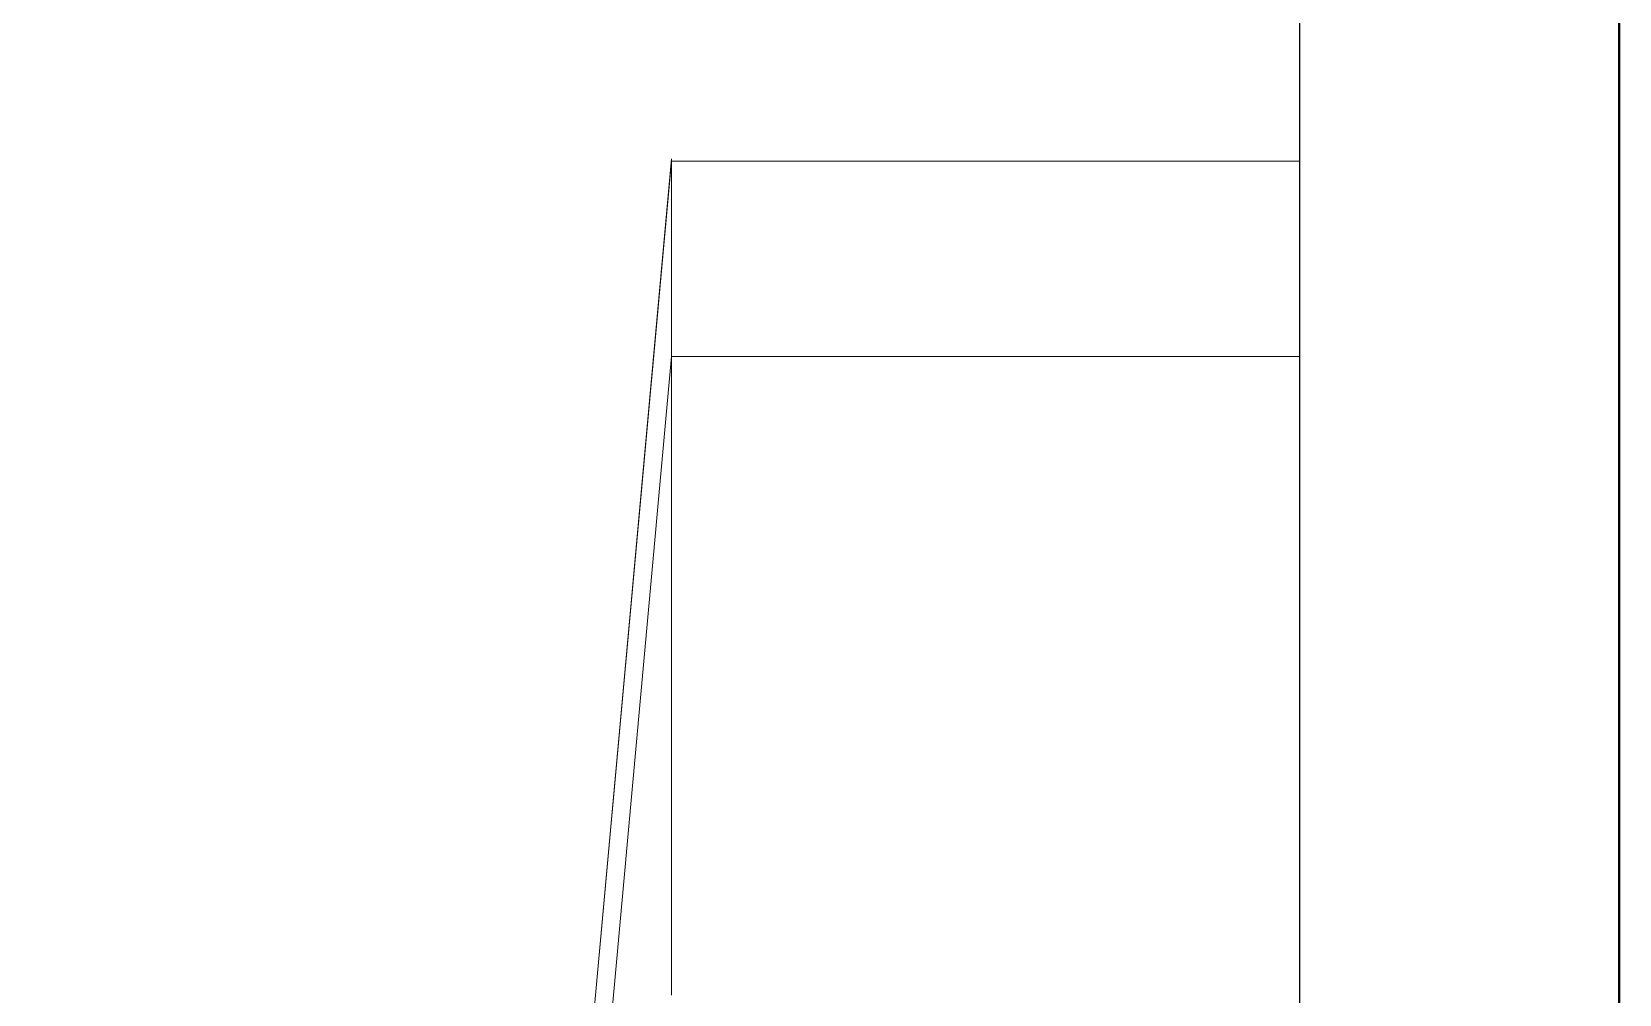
# Model space of a CAD drawing. Extents: x 65572 to 72871, y 30718 to 33858.
# Drawn here: x 65708.02 to 65710.501, y 31712.094 to 31713.598 of the extents above; entities that cross this region are included whole.
import ezdxf

# ---------------------------------------------------------------- set-up
doc = ezdxf.new("R2010")
doc.units = 0
doc.header["$LTSCALE"] = 0.5
doc.header["$MEASUREMENT"] = 0
doc.layers.get('0').update_dxf_attribs({"color": 20, "linetype": 'CONTINUOUS'})
for name, color, linetype, lineweight in [('Framing', 142, 'CONTINUOUS', 13), ('Layout', 154, 'CONTINUOUS', 5), ('Structure', 7, 'CONTINUOUS', 40)]:
    doc.layers.add(name, color=color, linetype=linetype, lineweight=lineweight)

# ---------------------------------------------------------------- blocks, each defined once
blk = doc.blocks.new('12fstg01')
at = {"color": 0, "linetype": 'ByBlock'}
blk.add_line((-0.206477, 0), (-0.25256, 0), dxfattribs=at)

msp = doc.modelspace()

# ---------------------------------------------------------------- linework, layer by layer
at = {"layer": 'Framing'}
msp.add_line((65710.001499, 31646.573358), (65710.001499, 31987.019194), dxfattribs=at)
at = {"layer": 'Layout', "linetype": 'ByBlock'}
for p, q in [((65708.020398, 31702.39902), (65709.020403, 31713.399074)), ((65708.020398, 31702.39902), (65709.020081, 31713.395532)), ((65710.001499, 31713.395532), (65709.020081, 31713.395532)), ((65709.020403, 31713.090537), (65708.020398, 31702.090483)), ((65710.002137, 31713.090537), (65709.020403, 31713.090537))]:
    msp.add_line(p, q, dxfattribs=at)
msp.add_lwpolyline([(65709.020081, 31712.092674), (65709.020081, 31712.095956), (65709.020081, 31712.099238), (65709.020081, 31712.102519), (65709.020081, 31712.105801), (65709.020081, 31712.109083), (65709.020081, 31712.112365), (65709.020081, 31712.115646), (65709.020081, 31712.118928), (65709.020081, 31712.12221), (65709.020081, 31712.125491), (65709.020081, 31712.128773), (65709.020081, 31712.132055), (65709.020081, 31712.135337), (65709.020081, 31712.138618), (65709.020081, 31712.1419), (65709.020081, 31712.145182), (65709.020081, 31712.148464), (65709.020081, 31712.151745), (65709.020081, 31712.155027), (65709.020081, 31712.158309), (65709.020081, 31712.161591), (65709.020081, 31712.164872), (65709.020081, 31712.168154), (65709.020081, 31712.171436), (65709.020081, 31712.174718), (65709.020081, 31712.177999), (65709.020081, 31712.181281), (65709.020081, 31712.184563), (65709.020081, 31712.187844), (65709.020081, 31712.191126), (65709.020081, 31712.194408), (65709.020081, 31712.19769), (65709.020081, 31712.200971), (65709.020081, 31712.204253), (65709.020081, 31712.207535), (65709.020081, 31712.209572), (65709.020081, 31712.211609), (65709.020081, 31712.213647), (65709.020081, 31712.215684), (65709.020081, 31712.217721), (65709.020081, 31712.219758), (65709.020081, 31712.221796), (65709.020081, 31712.223833), (65709.020081, 31712.22587), (65709.020081, 31712.227907), (65709.020081, 31712.229945), (65709.020081, 31712.231982), (65709.020081, 31712.234019), (65709.020081, 31712.236056), (65709.020081, 31712.238094), (65709.020081, 31712.240131), (65709.020081, 31712.242168), (65709.020081, 31712.244206), (65709.020081, 31712.246243), (65709.020081, 31712.24828), (65709.020081, 31712.250317), (65709.020081, 31712.252355), (65709.020081, 31712.254392), (65709.020081, 31712.256429), (65709.020081, 31712.258466), (65709.020081, 31712.260504), (65709.020081, 31712.262541), (65709.020081, 31712.264578), (65709.020081, 31712.266615), (65709.020081, 31712.268653), (65709.020081, 31712.27069), (65709.020081, 31712.272727), (65709.020081, 31712.274764), (65709.020081, 31712.276802), (65709.020081, 31712.278839), (65709.020081, 31712.280876), (65709.020081, 31712.282913), (65709.020081, 31712.284951), (65709.020081, 31712.286988), (65709.020081, 31712.289025), (65709.020081, 31712.291063), (65709.020081, 31712.2931), (65709.020081, 31712.295137), (65709.020081, 31712.297174), (65709.020081, 31712.299212), (65709.020081, 31712.301249), (65709.020081, 31712.303286), (65709.020081, 31712.305323), (65709.020081, 31712.307361), (65709.020081, 31712.309398), (65709.020081, 31712.311435), (65709.020081, 31712.313472), (65709.020081, 31712.31551), (65709.020081, 31712.317547), (65709.020081, 31712.319584), (65709.020081, 31712.321621), (65709.020081, 31712.323659), (65709.020081, 31712.325696), (65709.020081, 31712.327733), (65709.020081, 31712.32977), (65709.020081, 31712.331808), (65709.020081, 31712.333845), (65709.020081, 31712.335882), (65709.020081, 31712.33792), (65709.020081, 31712.339957), (65709.020081, 31712.341994), (65709.020081, 31712.344031), (65709.020081, 31712.346069), (65709.020081, 31712.348106), (65709.020081, 31712.350143), (65709.020081, 31712.35218), (65709.020081, 31712.354218), (65709.020081, 31712.356255), (65709.020081, 31712.358292), (65709.020081, 31712.360329), (65709.020081, 31712.362367), (65709.020081, 31712.364404), (65709.020081, 31712.366441), (65709.020081, 31712.368478), (65709.020081, 31712.370516), (65709.020081, 31712.372553), (65709.020081, 31712.37459), (65709.020081, 31712.376627), (65709.020081, 31712.378665), (65709.020081, 31712.380702), (65709.020081, 31712.382739), (65709.020081, 31712.384777), (65709.020081, 31712.386814), (65709.020081, 31712.388851), (65709.020081, 31712.390888), (65709.020081, 31712.392926), (65709.020081, 31712.394963), (65709.020081, 31712.397), (65709.020081, 31712.399037), (65709.020081, 31712.401075), (65709.020081, 31712.403112), (65709.020081, 31712.405149), (65709.020081, 31712.407186), (65709.020081, 31712.409224), (65709.020081, 31712.411261), (65709.020081, 31712.413298), (65709.020081, 31712.415335), (65709.020081, 31712.417373), (65709.020081, 31712.41941), (65709.020081, 31712.421447), (65709.020081, 31712.423484), (65709.020081, 31712.425522), (65709.020081, 31712.427559), (65709.020081, 31712.429596), (65709.020081, 31712.431634), (65709.020081, 31712.433671), (65709.020081, 31712.435708), (65709.020081, 31712.437745), (65709.020081, 31712.439783), (65709.020081, 31712.44182), (65709.020081, 31712.443857), (65709.020081, 31712.445894), (65709.020081, 31712.447932), (65709.020081, 31712.449969), (65709.020081, 31712.452006), (65709.020081, 31712.454043), (65709.020081, 31712.456081), (65709.020081, 31712.458118), (65709.020081, 31712.460155), (65709.020081, 31712.462192), (65709.020081, 31712.46423), (65709.020081, 31712.466267), (65709.020081, 31712.468304), (65709.020081, 31712.470341), (65709.020081, 31712.472379), (65709.020081, 31712.474416), (65709.020081, 31712.476453), (65709.020081, 31712.478491), (65709.020081, 31712.480528), (65709.020081, 31712.482565), (65709.020081, 31712.484602), (65709.020081, 31712.48664), (65709.020081, 31712.488677), (65709.020081, 31712.490714), (65709.020081, 31712.492751), (65709.020081, 31712.494789), (65709.020081, 31712.496826), (65709.020081, 31712.498863), (65709.020081, 31712.5009), (65709.020081, 31712.502938), (65709.020081, 31712.504975), (65709.020081, 31712.507012), (65709.020081, 31712.509049), (65709.020081, 31712.511087), (65709.020081, 31712.513124), (65709.020081, 31712.515161), (65709.020081, 31712.517198), (65709.020081, 31712.519236), (65709.020081, 31712.521273), (65709.020081, 31712.52331), (65709.020081, 31712.525348), (65709.020081, 31712.527385), (65709.020081, 31712.529422), (65709.020081, 31712.531459), (65709.020081, 31712.533497), (65709.020081, 31712.535534), (65709.020081, 31712.537571), (65709.020081, 31712.539608), (65709.020081, 31712.541646), (65709.020081, 31712.543683), (65709.020081, 31712.54572), (65709.020081, 31712.547757), (65709.020081, 31712.549795), (65709.020081, 31712.551832), (65709.020081, 31712.553869), (65709.020081, 31712.555906), (65709.020081, 31712.557944), (65709.020081, 31712.559981), (65709.020081, 31712.562018), (65709.020081, 31712.564055), (65709.020081, 31712.566093), (65709.020081, 31712.56813), (65709.020081, 31712.570167), (65709.020081, 31712.572205), (65709.020081, 31712.574242), (65709.020081, 31712.576279), (65709.020081, 31712.578316), (65709.020081, 31712.580354), (65709.020081, 31712.582391), (65709.020081, 31712.584428), (65709.020081, 31712.586465), (65709.020081, 31712.588503), (65709.020081, 31712.59054), (65709.020081, 31712.592577), (65709.020081, 31712.594614), (65709.020081, 31712.596652), (65709.020081, 31712.598689), (65709.020081, 31712.600726), (65709.020081, 31712.602763), (65709.020081, 31712.604801), (65709.020081, 31712.606838), (65709.020081, 31712.608875), (65709.020081, 31712.610912), (65709.020081, 31712.61295), (65709.020081, 31712.614987), (65709.020081, 31712.617024), (65709.020081, 31712.619062), (65709.020081, 31712.621099), (65709.020081, 31712.623136), (65709.020081, 31712.625173), (65709.020081, 31712.627211), (65709.020081, 31712.629248), (65709.020081, 31712.631285), (65709.020081, 31712.633322), (65709.020081, 31712.63536), (65709.020081, 31712.637397), (65709.020081, 31712.639434), (65709.020081, 31712.641471), (65709.020081, 31712.643509), (65709.020081, 31712.645546), (65709.020081, 31712.647583), (65709.020081, 31712.64962), (65709.020081, 31712.651658), (65709.020081, 31712.653695), (65709.020081, 31712.655732), (65709.020081, 31712.657769), (65709.020081, 31712.659807), (65709.020081, 31712.661844), (65709.020081, 31712.663881), (65709.020081, 31712.665919), (65709.020081, 31712.667956), (65709.020081, 31712.669993), (65709.020081, 31712.67203), (65709.020081, 31712.674068), (65709.020081, 31712.676105), (65709.020081, 31712.678142), (65709.020081, 31712.680179), (65709.020081, 31712.682217), (65709.020081, 31712.684254), (65709.020081, 31712.686291), (65709.020081, 31712.688328), (65709.020081, 31712.690366), (65709.020081, 31712.692403), (65709.020081, 31712.69444), (65709.020081, 31712.696477), (65709.020081, 31712.698515), (65709.020081, 31712.700552), (65709.020081, 31712.702589), (65709.020081, 31712.704626), (65709.020081, 31712.706664), (65709.020081, 31712.708701), (65709.020081, 31712.710738), (65709.020081, 31712.712776), (65709.020081, 31712.714813), (65709.020081, 31712.71685), (65709.020081, 31712.718887), (65709.020081, 31712.720925), (65709.020081, 31712.722962), (65709.020081, 31712.724999), (65709.020081, 31712.727036), (65709.020081, 31712.729074), (65709.020081, 31712.731111), (65709.020081, 31712.733148), (65709.020081, 31712.735185), (65709.020081, 31712.737223), (65709.020081, 31712.73926), (65709.020081, 31712.741297), (65709.020081, 31712.743334), (65709.020081, 31712.745372), (65709.020081, 31712.747409), (65709.020081, 31712.749446), (65709.020081, 31712.751483), (65709.020081, 31712.753521), (65709.020081, 31712.755558), (65709.020081, 31712.757595), (65709.020081, 31712.759633), (65709.020081, 31712.76167), (65709.020081, 31712.763707), (65709.020081, 31712.765744), (65709.020081, 31712.767782), (65709.020081, 31712.769819), (65709.020081, 31712.771856), (65709.020081, 31712.773893), (65709.020081, 31712.775931), (65709.020081, 31712.777968), (65709.020081, 31712.780005), (65709.020081, 31712.782042), (65709.020081, 31712.78408), (65709.020081, 31712.786117), (65709.020081, 31712.788154), (65709.020081, 31712.790191), (65709.020081, 31712.792229), (65709.020081, 31712.794266), (65709.020081, 31712.796303), (65709.020081, 31712.79834), (65709.020081, 31712.800378), (65709.020081, 31712.802415), (65709.020081, 31712.804452), (65709.020081, 31712.80649), (65709.020081, 31712.808527), (65709.020081, 31712.810564), (65709.020081, 31712.812601), (65709.020081, 31712.814639), (65709.020081, 31712.816676), (65709.020081, 31712.818713), (65709.020081, 31712.82075), (65709.020081, 31712.822788), (65709.020081, 31712.824825), (65709.020081, 31712.826862), (65709.020081, 31712.828899), (65709.020081, 31712.830937), (65709.020081, 31712.832974), (65709.020081, 31712.835011), (65709.020081, 31712.837048), (65709.020081, 31712.839086), (65709.020081, 31712.841123), (65709.020081, 31712.84316), (65709.020081, 31712.845197), (65709.020081, 31712.847235), (65709.020081, 31712.849272), (65709.020081, 31712.851309), (65709.020081, 31712.853347), (65709.020081, 31712.855384), (65709.020081, 31712.857421), (65709.020081, 31712.859458), (65709.020081, 31712.861496), (65709.020081, 31712.863533), (65709.020081, 31712.86557), (65709.020081, 31712.867607), (65709.020081, 31712.869645), (65709.020081, 31712.871682), (65709.020081, 31712.873719), (65709.020081, 31712.875756), (65709.020081, 31712.877794), (65709.020081, 31712.879831), (65709.020081, 31712.881868), (65709.020081, 31712.883905), (65709.020081, 31712.885943), (65709.020081, 31712.88798), (65709.020081, 31712.890017), (65709.020081, 31712.892054), (65709.020081, 31712.894092), (65709.020081, 31712.896129), (65709.020081, 31712.898166), (65709.020081, 31712.900204), (65709.020081, 31712.902241), (65709.020081, 31712.904278), (65709.020081, 31712.906315), (65709.020081, 31712.908353), (65709.020081, 31712.91039), (65709.020081, 31712.912427), (65709.020081, 31712.914464), (65709.020081, 31712.916502), (65709.020081, 31712.918539), (65709.020081, 31712.920576), (65709.020081, 31712.922613), (65709.020081, 31712.924651), (65709.020081, 31712.926688), (65709.020081, 31712.928725), (65709.020081, 31712.930762), (65709.020081, 31712.9328), (65709.020081, 31712.934837), (65709.020081, 31712.936874), (65709.020081, 31712.938911), (65709.020081, 31712.940949), (65709.020081, 31712.942986), (65709.020081, 31712.945023), (65709.020081, 31712.947061), (65709.020081, 31712.949098), (65709.020081, 31712.951135), (65709.020081, 31712.953172), (65709.020081, 31712.95521), (65709.020081, 31712.957247), (65709.020081, 31712.959284), (65709.020081, 31712.961321), (65709.020081, 31712.963359), (65709.020081, 31712.965396), (65709.020081, 31712.967433), (65709.020081, 31712.96947), (65709.020081, 31712.971508), (65709.020081, 31712.973545), (65709.020081, 31712.975582), (65709.020081, 31712.977619), (65709.020081, 31712.979657), (65709.020081, 31712.981694), (65709.020081, 31712.983731), (65709.020081, 31712.985768), (65709.020081, 31712.987806), (65709.020081, 31712.989843), (65709.020081, 31712.99188), (65709.020081, 31712.993918), (65709.020081, 31712.995955), (65709.020081, 31712.997992), (65709.020081, 31713.000029), (65709.020081, 31713.002067), (65709.020081, 31713.004104), (65709.020081, 31713.006141), (65709.020081, 31713.008178), (65709.020081, 31713.010216), (65709.020081, 31713.012253), (65709.020081, 31713.01429), (65709.020081, 31713.016327), (65709.020081, 31713.018365), (65709.020081, 31713.020402), (65709.020081, 31713.022439), (65709.020081, 31713.024476), (65709.020081, 31713.026514), (65709.020081, 31713.028551), (65709.020081, 31713.030588), (65709.020081, 31713.032625), (65709.020081, 31713.034663), (65709.020081, 31713.0367), (65709.020081, 31713.038737), (65709.020081, 31713.040775), (65709.020081, 31713.042812), (65709.020081, 31713.044849), (65709.020081, 31713.046886), (65709.020081, 31713.048924), (65709.020081, 31713.050961), (65709.020081, 31713.052998), (65709.020081, 31713.055035), (65709.020081, 31713.057073), (65709.020081, 31713.05911), (65709.020081, 31713.061147), (65709.020081, 31713.063184), (65709.020081, 31713.065222), (65709.020081, 31713.067259), (65709.020081, 31713.069296), (65709.020081, 31713.071333), (65709.020081, 31713.073371), (65709.020081, 31713.075408), (65709.020081, 31713.077445), (65709.020081, 31713.079482), (65709.020081, 31713.08152), (65709.020081, 31713.083557), (65709.020081, 31713.085594), (65709.020081, 31713.087632), (65709.020081, 31713.089669), (65709.020081, 31713.091706), (65709.020081, 31713.093743), (65709.020081, 31713.095107), (65709.020081, 31713.095798), (65709.020081, 31713.096489), (65709.020081, 31713.097179), (65709.020081, 31713.09787), (65709.020081, 31713.09856), (65709.020081, 31713.099251), (65709.020081, 31713.099942), (65709.020081, 31713.100632), (65709.020081, 31713.101323), (65709.020081, 31713.102014), (65709.020081, 31713.102704), (65709.020081, 31713.103395), (65709.020081, 31713.104085), (65709.020081, 31713.104776), (65709.020081, 31713.105467), (65709.020081, 31713.106157), (65709.020081, 31713.106848), (65709.020081, 31713.107539), (65709.020081, 31713.108229), (65709.020081, 31713.10892), (65709.020081, 31713.109611), (65709.020081, 31713.110301), (65709.020081, 31713.110992), (65709.020081, 31713.111682), (65709.020081, 31713.112373), (65709.020081, 31713.113064), (65709.020081, 31713.113754), (65709.020081, 31713.114445), (65709.020081, 31713.115136), (65709.020081, 31713.115826), (65709.020081, 31713.116517), (65709.020081, 31713.117207), (65709.020081, 31713.117898), (65709.020081, 31713.118589), (65709.020081, 31713.119279), (65709.020081, 31713.11997), (65709.020081, 31713.120661), (65709.020081, 31713.121351), (65709.020081, 31713.122042), (65709.020081, 31713.122732), (65709.020081, 31713.123423), (65709.020081, 31713.124114), (65709.020081, 31713.124804), (65709.020081, 31713.125495), (65709.020081, 31713.126186), (65709.020081, 31713.126876), (65709.020081, 31713.127567), (65709.020081, 31713.128258), (65709.020081, 31713.128948), (65709.020081, 31713.129639), (65709.020081, 31713.130329), (65709.020081, 31713.13102), (65709.020081, 31713.131711), (65709.020081, 31713.132401), (65709.020081, 31713.133092), (65709.020081, 31713.133783), (65709.020081, 31713.134473), (65709.020081, 31713.135164), (65709.020081, 31713.135854), (65709.020081, 31713.136545), (65709.020081, 31713.137236), (65709.020081, 31713.137926), (65709.020081, 31713.138617), (65709.020081, 31713.139308), (65709.020081, 31713.139998), (65709.020081, 31713.140689), (65709.020081, 31713.14138), (65709.020081, 31713.14207), (65709.020081, 31713.142761), (65709.020081, 31713.143451), (65709.020081, 31713.144142), (65709.020081, 31713.144833), (65709.020081, 31713.145523), (65709.020081, 31713.146214), (65709.020081, 31713.146905), (65709.020081, 31713.147595), (65709.020081, 31713.148286), (65709.020081, 31713.148976), (65709.020081, 31713.149667), (65709.020081, 31713.150358), (65709.020081, 31713.151048), (65709.020081, 31713.151739), (65709.020081, 31713.15243), (65709.020081, 31713.15312), (65709.020081, 31713.153811), (65709.020081, 31713.154502), (65709.020081, 31713.155192), (65709.020081, 31713.155883), (65709.020081, 31713.156573), (65709.020081, 31713.157264), (65709.020081, 31713.157955), (65709.020081, 31713.158645), (65709.020081, 31713.159336), (65709.020081, 31713.160027), (65709.020081, 31713.160717), (65709.020081, 31713.161408), (65709.020081, 31713.162098), (65709.020081, 31713.162789), (65709.020081, 31713.16348), (65709.020081, 31713.16417), (65709.020081, 31713.164861), (65709.020081, 31713.165552), (65709.020081, 31713.166242), (65709.020081, 31713.166933), (65709.020081, 31713.167623), (65709.020081, 31713.168314), (65709.020081, 31713.169005), (65709.020081, 31713.169695), (65709.020081, 31713.170386), (65709.020081, 31713.171077), (65709.020081, 31713.171767), (65709.020081, 31713.172458), (65709.020081, 31713.173149), (65709.020081, 31713.173839), (65709.020081, 31713.17453), (65709.020081, 31713.17522), (65709.020081, 31713.175911), (65709.020081, 31713.176602), (65709.020081, 31713.177292), (65709.020081, 31713.177983), (65709.020081, 31713.178674), (65709.020081, 31713.179364), (65709.020081, 31713.180055), (65709.020081, 31713.180745), (65709.020081, 31713.181436), (65709.020081, 31713.182127), (65709.020081, 31713.182817), (65709.020081, 31713.183508), (65709.020081, 31713.184199), (65709.020081, 31713.184889), (65709.020081, 31713.18558), (65709.020081, 31713.186271), (65709.020081, 31713.186961), (65709.020081, 31713.187652), (65709.020081, 31713.188342), (65709.020081, 31713.189033), (65709.020081, 31713.189724), (65709.020081, 31713.190414), (65709.020081, 31713.191105), (65709.020081, 31713.191796), (65709.020081, 31713.192486), (65709.020081, 31713.193177), (65709.020081, 31713.193867), (65709.020081, 31713.194558), (65709.020081, 31713.195249), (65709.020081, 31713.195939), (65709.020081, 31713.19663), (65709.020081, 31713.197321), (65709.020081, 31713.198011), (65709.020081, 31713.198702), (65709.020081, 31713.199392), (65709.020081, 31713.200083), (65709.020081, 31713.200774), (65709.020081, 31713.201464), (65709.020081, 31713.202155), (65709.020081, 31713.202846), (65709.020081, 31713.203536), (65709.020081, 31713.204227), (65709.020081, 31713.204918), (65709.020081, 31713.205608), (65709.020081, 31713.206299), (65709.020081, 31713.206989), (65709.020081, 31713.20768), (65709.020081, 31713.208371), (65709.020081, 31713.209061), (65709.020081, 31713.209752), (65709.020081, 31713.210443), (65709.020081, 31713.211133), (65709.020081, 31713.211824), (65709.020081, 31713.212514), (65709.020081, 31713.213205), (65709.020081, 31713.213896), (65709.020081, 31713.214586), (65709.020081, 31713.215277), (65709.020081, 31713.215968), (65709.020081, 31713.216658), (65709.020081, 31713.217349), (65709.020081, 31713.21804), (65709.020081, 31713.21873), (65709.020081, 31713.219421), (65709.020081, 31713.220111), (65709.020081, 31713.220802), (65709.020081, 31713.221493), (65709.020081, 31713.222183), (65709.020081, 31713.222874), (65709.020081, 31713.223565), (65709.020081, 31713.224255), (65709.020081, 31713.224946), (65709.020081, 31713.225636), (65709.020081, 31713.226327), (65709.020081, 31713.227018), (65709.020081, 31713.227708), (65709.020081, 31713.228399), (65709.020081, 31713.22909), (65709.020081, 31713.22978), (65709.020081, 31713.230471), (65709.020081, 31713.231162), (65709.020081, 31713.231852), (65709.020081, 31713.232543), (65709.020081, 31713.233233), (65709.020081, 31713.233924), (65709.020081, 31713.234615), (65709.020081, 31713.235305), (65709.020081, 31713.235996), (65709.020081, 31713.236687), (65709.020081, 31713.237377), (65709.020081, 31713.238068), (65709.020081, 31713.238758), (65709.020081, 31713.239449), (65709.020081, 31713.24014), (65709.020081, 31713.24083), (65709.020081, 31713.241521), (65709.020081, 31713.242212), (65709.020081, 31713.242902), (65709.020081, 31713.243593), (65709.020081, 31713.244283), (65709.020081, 31713.244974), (65709.020081, 31713.245665), (65709.020081, 31713.246355), (65709.020081, 31713.247046), (65709.020081, 31713.247737), (65709.020081, 31713.248427), (65709.020081, 31713.249118), (65709.020081, 31713.249809), (65709.020081, 31713.250499), (65709.020081, 31713.25119), (65709.020081, 31713.25188), (65709.020081, 31713.252571), (65709.020081, 31713.253262), (65709.020081, 31713.253952), (65709.020081, 31713.254643), (65709.020081, 31713.255334), (65709.020081, 31713.256024), (65709.020081, 31713.256715), (65709.020081, 31713.257405), (65709.020081, 31713.258096), (65709.020081, 31713.258787), (65709.020081, 31713.259477), (65709.020081, 31713.260168), (65709.020081, 31713.260859), (65709.020081, 31713.261549), (65709.020081, 31713.26224), (65709.020081, 31713.262931), (65709.020081, 31713.263621), (65709.020081, 31713.264312), (65709.020081, 31713.265002), (65709.020081, 31713.265693), (65709.020081, 31713.266384), (65709.020081, 31713.267074), (65709.020081, 31713.267765), (65709.020081, 31713.268456), (65709.020081, 31713.269146), (65709.020081, 31713.269837), (65709.020081, 31713.270527), (65709.020081, 31713.271218), (65709.020081, 31713.271909), (65709.020081, 31713.272599), (65709.020081, 31713.27329), (65709.020081, 31713.273981), (65709.020081, 31713.274671), (65709.020081, 31713.275362), (65709.020081, 31713.276052), (65709.020081, 31713.276743), (65709.020081, 31713.277434), (65709.020081, 31713.278124), (65709.020081, 31713.278815), (65709.020081, 31713.279506), (65709.020081, 31713.280196), (65709.020081, 31713.280887), (65709.020081, 31713.281578), (65709.020081, 31713.282268), (65709.020081, 31713.282959), (65709.020081, 31713.283649), (65709.020081, 31713.28434), (65709.020081, 31713.285031), (65709.020081, 31713.285721), (65709.020081, 31713.286412), (65709.020081, 31713.287103), (65709.020081, 31713.287793), (65709.020081, 31713.288484), (65709.020081, 31713.289174), (65709.020081, 31713.289865), (65709.020081, 31713.290556), (65709.020081, 31713.291246), (65709.020081, 31713.291937), (65709.020081, 31713.292628), (65709.020081, 31713.293318), (65709.020081, 31713.294009), (65709.020081, 31713.2947), (65709.020081, 31713.29539), (65709.020081, 31713.296081), (65709.020081, 31713.296771), (65709.020081, 31713.297462), (65709.020081, 31713.298153), (65709.020081, 31713.298843), (65709.020081, 31713.299534), (65709.020081, 31713.300225), (65709.020081, 31713.300915), (65709.020081, 31713.301606), (65709.020081, 31713.302296), (65709.020081, 31713.302987), (65709.020081, 31713.303678), (65709.020081, 31713.304368), (65709.020081, 31713.305059), (65709.020081, 31713.30575), (65709.020081, 31713.30644), (65709.020081, 31713.307131), (65709.020081, 31713.307822), (65709.020081, 31713.308512), (65709.020081, 31713.309203), (65709.020081, 31713.309893), (65709.020081, 31713.310584), (65709.020081, 31713.311275), (65709.020081, 31713.311965), (65709.020081, 31713.312656), (65709.020081, 31713.313347), (65709.020081, 31713.314037), (65709.020081, 31713.314728), (65709.020081, 31713.315418), (65709.020081, 31713.316109), (65709.020081, 31713.3168), (65709.020081, 31713.31749), (65709.020081, 31713.318181), (65709.020081, 31713.318872), (65709.020081, 31713.319562), (65709.020081, 31713.320253), (65709.020081, 31713.320943), (65709.020081, 31713.321634), (65709.020081, 31713.322325), (65709.020081, 31713.323015), (65709.020081, 31713.323706), (65709.020081, 31713.324397), (65709.020081, 31713.325087), (65709.020081, 31713.325778), (65709.020081, 31713.326469), (65709.020081, 31713.327159), (65709.020081, 31713.32785), (65709.020081, 31713.32854), (65709.020081, 31713.329231), (65709.020081, 31713.329922), (65709.020081, 31713.330612), (65709.020081, 31713.331303), (65709.020081, 31713.331994), (65709.020081, 31713.332684), (65709.020081, 31713.333375), (65709.020081, 31713.334065), (65709.020081, 31713.334756), (65709.020081, 31713.335447), (65709.020081, 31713.336137), (65709.020081, 31713.336828), (65709.020081, 31713.337519), (65709.020081, 31713.338209), (65709.020081, 31713.3389), (65709.020081, 31713.339591), (65709.020081, 31713.340281), (65709.020081, 31713.340972), (65709.020081, 31713.341662), (65709.020081, 31713.342353), (65709.020081, 31713.343044), (65709.020081, 31713.343734), (65709.020081, 31713.344425), (65709.020081, 31713.345116), (65709.020081, 31713.345806), (65709.020081, 31713.346497), (65709.020081, 31713.347187), (65709.020081, 31713.347878), (65709.020081, 31713.348569), (65709.020081, 31713.349259), (65709.020081, 31713.34995), (65709.020081, 31713.350641), (65709.020081, 31713.351331), (65709.020081, 31713.352022), (65709.020081, 31713.352713), (65709.020081, 31713.353403), (65709.020081, 31713.354094), (65709.020081, 31713.354784), (65709.020081, 31713.355475), (65709.020081, 31713.356166), (65709.020081, 31713.356856), (65709.020081, 31713.357547), (65709.020081, 31713.358238), (65709.020081, 31713.358928), (65709.020081, 31713.359619), (65709.020081, 31713.360309), (65709.020081, 31713.361), (65709.020081, 31713.361691), (65709.020081, 31713.362381), (65709.020081, 31713.363072), (65709.020081, 31713.363763), (65709.020081, 31713.364453), (65709.020081, 31713.365144), (65709.020081, 31713.365834), (65709.020081, 31713.366525), (65709.020081, 31713.367216), (65709.020081, 31713.367906), (65709.020081, 31713.368597), (65709.020081, 31713.369288), (65709.020081, 31713.369978), (65709.020081, 31713.370669), (65709.020081, 31713.37136), (65709.020081, 31713.37205), (65709.020081, 31713.372741), (65709.020081, 31713.373431), (65709.020081, 31713.374122), (65709.020081, 31713.374813), (65709.020081, 31713.375503), (65709.020081, 31713.376194), (65709.020081, 31713.376885), (65709.020081, 31713.377575), (65709.020081, 31713.378266), (65709.020081, 31713.378956), (65709.020081, 31713.379647), (65709.020081, 31713.380338), (65709.020081, 31713.381028), (65709.020081, 31713.381719), (65709.020081, 31713.38241), (65709.020081, 31713.3831), (65709.020081, 31713.383791), (65709.020081, 31713.384482), (65709.020081, 31713.385172), (65709.020081, 31713.385863), (65709.020081, 31713.386553), (65709.020081, 31713.387244), (65709.020081, 31713.387935), (65709.020081, 31713.388625), (65709.020081, 31713.389316), (65709.020081, 31713.390007), (65709.020081, 31713.390697), (65709.020081, 31713.391388), (65709.020081, 31713.392078), (65709.020081, 31713.392769), (65709.020081, 31713.39346), (65709.020081, 31713.39415), (65709.020081, 31713.394841), (65709.020081, 31713.395532)], dxfattribs=at)
at = {"layer": 'Layout', "linetype": 'ByBlock', "flags": 128}
msp.add_lwpolyline([(65709.020403, 31712.092514), (65709.020403, 31712.095797), (65709.020403, 31712.099079), (65709.020403, 31712.102362), (65709.020403, 31712.105645), (65709.020403, 31712.108928), (65709.020403, 31712.11221), (65709.020403, 31712.115493), (65709.020403, 31712.118776), (65709.020403, 31712.122059), (65709.020403, 31712.125342), (65709.020403, 31712.128624), (65709.020403, 31712.131907), (65709.020403, 31712.13519), (65709.020403, 31712.138473), (65709.020403, 31712.141756), (65709.020403, 31712.145038), (65709.020403, 31712.148321), (65709.020403, 31712.151604), (65709.020403, 31712.154887), (65709.020403, 31712.15817), (65709.020403, 31712.161452), (65709.020403, 31712.164735), (65709.020403, 31712.168018), (65709.020403, 31712.171301), (65709.020403, 31712.174583), (65709.020403, 31712.177866), (65709.020403, 31712.181149), (65709.020403, 31712.184432), (65709.020403, 31712.187715), (65709.020403, 31712.190997), (65709.020403, 31712.19428), (65709.020403, 31712.197563), (65709.020403, 31712.200846), (65709.020403, 31712.204129), (65709.020403, 31712.207411), (65709.020403, 31712.210694), (65709.020403, 31712.212732), (65709.020403, 31712.21477), (65709.020403, 31712.216808), (65709.020403, 31712.218846), (65709.020403, 31712.220884), (65709.020403, 31712.222922), (65709.020403, 31712.22496), (65709.020403, 31712.226998), (65709.020403, 31712.229035), (65709.020403, 31712.231073), (65709.020403, 31712.233111), (65709.020403, 31712.235149), (65709.020403, 31712.237187), (65709.020403, 31712.239225), (65709.020403, 31712.241263), (65709.020403, 31712.243301), (65709.020403, 31712.245339), (65709.020403, 31712.247377), (65709.020403, 31712.249415), (65709.020403, 31712.251453), (65709.020403, 31712.25349), (65709.020403, 31712.255528), (65709.020403, 31712.257566), (65709.020403, 31712.259604), (65709.020403, 31712.261642), (65709.020403, 31712.26368), (65709.020403, 31712.265718), (65709.020403, 31712.267756), (65709.020403, 31712.269794), (65709.020403, 31712.271832), (65709.020403, 31712.27387), (65709.020403, 31712.275908), (65709.020403, 31712.277945), (65709.020403, 31712.279983), (65709.020403, 31712.282021), (65709.020403, 31712.284059), (65709.020403, 31712.286097), (65709.020403, 31712.288135), (65709.020403, 31712.290173), (65709.020403, 31712.292211), (65709.020403, 31712.294249), (65709.020403, 31712.296287), (65709.020403, 31712.298325), (65709.020403, 31712.300363), (65709.020403, 31712.3024), (65709.020403, 31712.304438), (65709.020403, 31712.306476), (65709.020403, 31712.308514), (65709.020403, 31712.310552), (65709.020403, 31712.31259), (65709.020403, 31712.314628), (65709.020403, 31712.316666), (65709.020403, 31712.318704), (65709.020403, 31712.320742), (65709.020403, 31712.32278), (65709.020403, 31712.324818), (65709.020403, 31712.326855), (65709.020403, 31712.328893), (65709.020403, 31712.330931), (65709.020403, 31712.332969), (65709.020403, 31712.335007), (65709.020403, 31712.337045), (65709.020403, 31712.339083), (65709.020403, 31712.341121), (65709.020403, 31712.343159), (65709.020403, 31712.345197), (65709.020403, 31712.347235), (65709.020403, 31712.349273), (65709.020403, 31712.35131), (65709.020403, 31712.353348), (65709.020403, 31712.355386), (65709.020403, 31712.357424), (65709.020403, 31712.359462), (65709.020403, 31712.3615), (65709.020403, 31712.363538), (65709.020403, 31712.365576), (65709.020403, 31712.367614), (65709.020403, 31712.369652), (65709.020403, 31712.37169), (65709.020403, 31712.373728), (65709.020403, 31712.375765), (65709.020403, 31712.377803), (65709.020403, 31712.379841), (65709.020403, 31712.381879), (65709.020403, 31712.383917), (65709.020403, 31712.385955), (65709.020403, 31712.387993), (65709.020403, 31712.390031), (65709.020403, 31712.392069), (65709.020403, 31712.394107), (65709.020403, 31712.396145), (65709.020403, 31712.398183), (65709.020403, 31712.40022), (65709.020403, 31712.402258), (65709.020403, 31712.404296), (65709.020403, 31712.406334), (65709.020403, 31712.408372), (65709.020403, 31712.41041), (65709.020403, 31712.412448), (65709.020403, 31712.414486), (65709.020403, 31712.416524), (65709.020403, 31712.418562), (65709.020403, 31712.4206), (65709.020403, 31712.422638), (65709.020403, 31712.424675), (65709.020403, 31712.426713), (65709.020403, 31712.428751), (65709.020403, 31712.430789), (65709.020403, 31712.432827), (65709.020403, 31712.434865), (65709.020403, 31712.436903), (65709.020403, 31712.438941), (65709.020403, 31712.440979), (65709.020403, 31712.443017), (65709.020403, 31712.445055), (65709.020403, 31712.447093), (65709.020403, 31712.44913), (65709.020403, 31712.451168), (65709.020403, 31712.453206), (65709.020403, 31712.455244), (65709.020403, 31712.457282), (65709.020403, 31712.45932), (65709.020403, 31712.461358), (65709.020403, 31712.463396), (65709.020403, 31712.465434), (65709.020403, 31712.467472), (65709.020403, 31712.46951), (65709.020403, 31712.471548), (65709.020403, 31712.473586), (65709.020403, 31712.475623), (65709.020403, 31712.477661), (65709.020403, 31712.479699), (65709.020403, 31712.481737), (65709.020403, 31712.483775), (65709.020403, 31712.485813), (65709.020403, 31712.487851), (65709.020403, 31712.489889), (65709.020403, 31712.491927), (65709.020403, 31712.493965), (65709.020403, 31712.496003), (65709.020403, 31712.498041), (65709.020403, 31712.500078), (65709.020403, 31712.502116), (65709.020403, 31712.504154), (65709.020403, 31712.506192), (65709.020403, 31712.50823), (65709.020403, 31712.510268), (65709.020403, 31712.512306), (65709.020403, 31712.514344), (65709.020403, 31712.516382), (65709.020403, 31712.51842), (65709.020403, 31712.520458), (65709.020403, 31712.522496), (65709.020403, 31712.524533), (65709.020403, 31712.526571), (65709.020403, 31712.528609), (65709.020403, 31712.530647), (65709.020403, 31712.532685), (65709.020403, 31712.534723), (65709.020403, 31712.536761), (65709.020403, 31712.538799), (65709.020403, 31712.540837), (65709.020403, 31712.542875), (65709.020403, 31712.544913), (65709.020403, 31712.546951), (65709.020403, 31712.548988), (65709.020403, 31712.551026), (65709.020403, 31712.553064), (65709.020403, 31712.555102), (65709.020403, 31712.55714), (65709.020403, 31712.559178), (65709.020403, 31712.561216), (65709.020403, 31712.563254), (65709.020403, 31712.565292), (65709.020403, 31712.56733), (65709.020403, 31712.569368), (65709.020403, 31712.571406), (65709.020403, 31712.573443), (65709.020403, 31712.575481), (65709.020403, 31712.577519), (65709.020403, 31712.579557), (65709.020403, 31712.581595), (65709.020403, 31712.583633), (65709.020403, 31712.585671), (65709.020403, 31712.587709), (65709.020403, 31712.589747), (65709.020403, 31712.591785), (65709.020403, 31712.593823), (65709.020403, 31712.595861), (65709.020403, 31712.597898), (65709.020403, 31712.599936), (65709.020403, 31712.601974), (65709.020403, 31712.604012), (65709.020403, 31712.60605), (65709.020403, 31712.608088), (65709.020403, 31712.610126), (65709.020403, 31712.612164), (65709.020403, 31712.614202), (65709.020403, 31712.61624), (65709.020403, 31712.618278), (65709.020403, 31712.620316), (65709.020403, 31712.622353), (65709.020403, 31712.624391), (65709.020403, 31712.626429), (65709.020403, 31712.628467), (65709.020403, 31712.630505), (65709.020403, 31712.632543), (65709.020403, 31712.634581), (65709.020403, 31712.636619), (65709.020403, 31712.638657), (65709.020403, 31712.640695), (65709.020403, 31712.642733), (65709.020403, 31712.644771), (65709.020403, 31712.646808), (65709.020403, 31712.648846), (65709.020403, 31712.650884), (65709.020403, 31712.652922), (65709.020403, 31712.65496), (65709.020403, 31712.656998), (65709.020403, 31712.659036), (65709.020403, 31712.661074), (65709.020403, 31712.663112), (65709.020403, 31712.66515), (65709.020403, 31712.667188), (65709.020403, 31712.669226), (65709.020403, 31712.671263), (65709.020403, 31712.673301), (65709.020403, 31712.675339), (65709.020403, 31712.677377), (65709.020403, 31712.679415), (65709.020403, 31712.681453), (65709.020403, 31712.683491), (65709.020403, 31712.685529), (65709.020403, 31712.687567), (65709.020403, 31712.689605), (65709.020403, 31712.691643), (65709.020403, 31712.693681), (65709.020403, 31712.695718), (65709.020403, 31712.697756), (65709.020403, 31712.699794), (65709.020403, 31712.701832), (65709.020403, 31712.70387), (65709.020403, 31712.705908), (65709.020403, 31712.707946), (65709.020403, 31712.709984), (65709.020403, 31712.712022), (65709.020403, 31712.71406), (65709.020403, 31712.716098), (65709.020403, 31712.718136), (65709.020403, 31712.720173), (65709.020403, 31712.722211), (65709.020403, 31712.724249), (65709.020403, 31712.726287), (65709.020403, 31712.728325), (65709.020403, 31712.730363), (65709.020403, 31712.732401), (65709.020403, 31712.734439), (65709.020403, 31712.736477), (65709.020403, 31712.738515), (65709.020403, 31712.740553), (65709.020403, 31712.742591), (65709.020403, 31712.744628), (65709.020403, 31712.746666), (65709.020403, 31712.748704), (65709.020403, 31712.750742), (65709.020403, 31712.75278), (65709.020403, 31712.754818), (65709.020403, 31712.756856), (65709.020403, 31712.758894), (65709.020403, 31712.760932), (65709.020403, 31712.76297), (65709.020403, 31712.765008), (65709.020403, 31712.767046), (65709.020403, 31712.769083), (65709.020403, 31712.771121), (65709.020403, 31712.773159), (65709.020403, 31712.775197), (65709.020403, 31712.777235), (65709.020403, 31712.779273), (65709.020403, 31712.781311), (65709.020403, 31712.783349), (65709.020403, 31712.785387), (65709.020403, 31712.787425), (65709.020403, 31712.789463), (65709.020403, 31712.791501), (65709.020403, 31712.793538), (65709.020403, 31712.795576), (65709.020403, 31712.797614), (65709.020403, 31712.799652), (65709.020403, 31712.80169), (65709.020403, 31712.803728), (65709.020403, 31712.805766), (65709.020403, 31712.807804), (65709.020403, 31712.809842), (65709.020403, 31712.81188), (65709.020403, 31712.813918), (65709.020403, 31712.815956), (65709.020403, 31712.817993), (65709.020403, 31712.820031), (65709.020403, 31712.822069), (65709.020403, 31712.824107), (65709.020403, 31712.826145), (65709.020403, 31712.828183), (65709.020403, 31712.830221), (65709.020403, 31712.832259), (65709.020403, 31712.834297), (65709.020403, 31712.836335), (65709.020403, 31712.838373), (65709.020403, 31712.840411), (65709.020403, 31712.842448), (65709.020403, 31712.844486), (65709.020403, 31712.846524), (65709.020403, 31712.848562), (65709.020403, 31712.8506), (65709.020403, 31712.852638), (65709.020403, 31712.854676), (65709.020403, 31712.856714), (65709.020403, 31712.858752), (65709.020403, 31712.86079), (65709.020403, 31712.862828), (65709.020403, 31712.864866), (65709.020403, 31712.866903), (65709.020403, 31712.868941), (65709.020403, 31712.870979), (65709.020403, 31712.873017), (65709.020403, 31712.875055), (65709.020403, 31712.877093), (65709.020403, 31712.879131), (65709.020403, 31712.881169), (65709.020403, 31712.883207), (65709.020403, 31712.885245), (65709.020403, 31712.887283), (65709.020403, 31712.889321), (65709.020403, 31712.891359), (65709.020403, 31712.893396), (65709.020403, 31712.895434), (65709.020403, 31712.897472), (65709.020403, 31712.89951), (65709.020403, 31712.901548), (65709.020403, 31712.903586), (65709.020403, 31712.905624), (65709.020403, 31712.907662), (65709.020403, 31712.9097), (65709.020403, 31712.911738), (65709.020403, 31712.913776), (65709.020403, 31712.915814), (65709.020403, 31712.917851), (65709.020403, 31712.919889), (65709.020403, 31712.921927), (65709.020403, 31712.923965), (65709.020403, 31712.926003), (65709.020403, 31712.928041), (65709.020403, 31712.930079), (65709.020403, 31712.932117), (65709.020403, 31712.934155), (65709.020403, 31712.936193), (65709.020403, 31712.938231), (65709.020403, 31712.940269), (65709.020403, 31712.942306), (65709.020403, 31712.944344), (65709.020403, 31712.946382), (65709.020403, 31712.94842), (65709.020403, 31712.950458), (65709.020403, 31712.952496), (65709.020403, 31712.954534), (65709.020403, 31712.956572), (65709.020403, 31712.95861), (65709.020403, 31712.960648), (65709.020403, 31712.962686), (65709.020403, 31712.964724), (65709.020403, 31712.966761), (65709.020403, 31712.968799), (65709.020403, 31712.970837), (65709.020403, 31712.972875), (65709.020403, 31712.974913), (65709.020403, 31712.976951), (65709.020403, 31712.978989), (65709.020403, 31712.981027), (65709.020403, 31712.983065), (65709.020403, 31712.985103), (65709.020403, 31712.987141), (65709.020403, 31712.989179), (65709.020403, 31712.991216), (65709.020403, 31712.993254), (65709.020403, 31712.995292), (65709.020403, 31712.99733), (65709.020403, 31712.999368), (65709.020403, 31713.001406), (65709.020403, 31713.003444), (65709.020403, 31713.005482), (65709.020403, 31713.00752), (65709.020403, 31713.009558), (65709.020403, 31713.011596), (65709.020403, 31713.013634), (65709.020403, 31713.015671), (65709.020403, 31713.017709), (65709.020403, 31713.019747), (65709.020403, 31713.021785), (65709.020403, 31713.023823), (65709.020403, 31713.025861), (65709.020403, 31713.027899), (65709.020403, 31713.029937), (65709.020403, 31713.031975), (65709.020403, 31713.034013), (65709.020403, 31713.036051), (65709.020403, 31713.038089), (65709.020403, 31713.040126), (65709.020403, 31713.042164), (65709.020403, 31713.044202), (65709.020403, 31713.04624), (65709.020403, 31713.048278), (65709.020403, 31713.050316), (65709.020403, 31713.052354), (65709.020403, 31713.054392), (65709.020403, 31713.05643), (65709.020403, 31713.058468), (65709.020403, 31713.060506), (65709.020403, 31713.062544), (65709.020403, 31713.064581), (65709.020403, 31713.066619), (65709.020403, 31713.068657), (65709.020403, 31713.070695), (65709.020403, 31713.072733), (65709.020403, 31713.074771), (65709.020403, 31713.076809), (65709.020403, 31713.078847), (65709.020403, 31713.080885), (65709.020403, 31713.082923), (65709.020403, 31713.084961), (65709.020403, 31713.086999), (65709.020403, 31713.089036), (65709.020403, 31713.091074), (65709.020403, 31713.093112), (65709.020403, 31713.09515), (65709.020403, 31713.097188), (65709.020403, 31713.098553), (65709.020403, 31713.099243), (65709.020403, 31713.099934), (65709.020403, 31713.100625), (65709.020403, 31713.101316), (65709.020403, 31713.102007), (65709.020403, 31713.102698), (65709.020403, 31713.103388), (65709.020403, 31713.104079), (65709.020403, 31713.10477), (65709.020403, 31713.105461), (65709.020403, 31713.106152), (65709.020403, 31713.106843), (65709.020403, 31713.107534), (65709.020403, 31713.108224), (65709.020403, 31713.108915), (65709.020403, 31713.109606), (65709.020403, 31713.110297), (65709.020403, 31713.110988), (65709.020403, 31713.111679), (65709.020403, 31713.11237), (65709.020403, 31713.11306), (65709.020403, 31713.113751), (65709.020403, 31713.114442), (65709.020403, 31713.115133), (65709.020403, 31713.115824), (65709.020403, 31713.116515), (65709.020403, 31713.117206), (65709.020403, 31713.117896), (65709.020403, 31713.118587), (65709.020403, 31713.119278), (65709.020403, 31713.119969), (65709.020403, 31713.12066), (65709.020403, 31713.121351), (65709.020403, 31713.122042), (65709.020403, 31713.122732), (65709.020403, 31713.123423), (65709.020403, 31713.124114), (65709.020403, 31713.124805), (65709.020403, 31713.125496), (65709.020403, 31713.126187), (65709.020403, 31713.126877), (65709.020403, 31713.127568), (65709.020403, 31713.128259), (65709.020403, 31713.12895), (65709.020403, 31713.129641), (65709.020403, 31713.130332), (65709.020403, 31713.131023), (65709.020403, 31713.131713), (65709.020403, 31713.132404), (65709.020403, 31713.133095), (65709.020403, 31713.133786), (65709.020403, 31713.134477), (65709.020403, 31713.135168), (65709.020403, 31713.135859), (65709.020403, 31713.136549), (65709.020403, 31713.13724), (65709.020403, 31713.137931), (65709.020403, 31713.138622), (65709.020403, 31713.139313), (65709.020403, 31713.140004), (65709.020403, 31713.140695), (65709.020403, 31713.141385), (65709.020403, 31713.142076), (65709.020403, 31713.142767), (65709.020403, 31713.143458), (65709.020403, 31713.144149), (65709.020403, 31713.14484), (65709.020403, 31713.145531), (65709.020403, 31713.146221), (65709.020403, 31713.146912), (65709.020403, 31713.147603), (65709.020403, 31713.148294), (65709.020403, 31713.148985), (65709.020403, 31713.149676), (65709.020403, 31713.150366), (65709.020403, 31713.151057), (65709.020403, 31713.151748), (65709.020403, 31713.152439), (65709.020403, 31713.15313), (65709.020403, 31713.153821), (65709.020403, 31713.154512), (65709.020403, 31713.155202), (65709.020403, 31713.155893), (65709.020403, 31713.156584), (65709.020403, 31713.157275), (65709.020403, 31713.157966), (65709.020403, 31713.158657), (65709.020403, 31713.159348), (65709.020403, 31713.160038), (65709.020403, 31713.160729), (65709.020403, 31713.16142), (65709.020403, 31713.162111), (65709.020403, 31713.162802), (65709.020403, 31713.163493), (65709.020403, 31713.164184), (65709.020403, 31713.164874), (65709.020403, 31713.165565), (65709.020403, 31713.166256), (65709.020403, 31713.166947), (65709.020403, 31713.167638), (65709.020403, 31713.168329), (65709.020403, 31713.16902), (65709.020403, 31713.16971), (65709.020403, 31713.170401), (65709.020403, 31713.171092), (65709.020403, 31713.171783), (65709.020403, 31713.172474), (65709.020403, 31713.173165), (65709.020403, 31713.173856), (65709.020403, 31713.174546), (65709.020403, 31713.175237), (65709.020403, 31713.175928), (65709.020403, 31713.176619), (65709.020403, 31713.17731), (65709.020403, 31713.178001), (65709.020403, 31713.178691), (65709.020403, 31713.179382), (65709.020403, 31713.180073), (65709.020403, 31713.180764), (65709.020403, 31713.181455), (65709.020403, 31713.182146), (65709.020403, 31713.182837), (65709.020403, 31713.183527), (65709.020403, 31713.184218), (65709.020403, 31713.184909), (65709.020403, 31713.1856), (65709.020403, 31713.186291), (65709.020403, 31713.186982), (65709.020403, 31713.187673), (65709.020403, 31713.188363), (65709.020403, 31713.189054), (65709.020403, 31713.189745), (65709.020403, 31713.190436), (65709.020403, 31713.191127), (65709.020403, 31713.191818), (65709.020403, 31713.192509), (65709.020403, 31713.193199), (65709.020403, 31713.19389), (65709.020403, 31713.194581), (65709.020403, 31713.195272), (65709.020403, 31713.195963), (65709.020403, 31713.196654), (65709.020403, 31713.197345), (65709.020403, 31713.198035), (65709.020403, 31713.198726), (65709.020403, 31713.199417), (65709.020403, 31713.200108), (65709.020403, 31713.200799), (65709.020403, 31713.20149), (65709.020403, 31713.20218), (65709.020403, 31713.202871), (65709.020403, 31713.203562), (65709.020403, 31713.204253), (65709.020403, 31713.204944), (65709.020403, 31713.205635), (65709.020403, 31713.206326), (65709.020403, 31713.207016), (65709.020403, 31713.207707), (65709.020403, 31713.208398), (65709.020403, 31713.209089), (65709.020403, 31713.20978), (65709.020403, 31713.210471), (65709.020403, 31713.211162), (65709.020403, 31713.211852), (65709.020403, 31713.212543), (65709.020403, 31713.213234), (65709.020403, 31713.213925), (65709.020403, 31713.214616), (65709.020403, 31713.215307), (65709.020403, 31713.215998), (65709.020403, 31713.216688), (65709.020403, 31713.217379), (65709.020403, 31713.21807), (65709.020403, 31713.218761), (65709.020403, 31713.219452), (65709.020403, 31713.220143), (65709.020403, 31713.220834), (65709.020403, 31713.221524), (65709.020403, 31713.222215), (65709.020403, 31713.222906), (65709.020403, 31713.223597), (65709.020403, 31713.224288), (65709.020403, 31713.224979), (65709.020403, 31713.225669), (65709.020403, 31713.22636), (65709.020403, 31713.227051), (65709.020403, 31713.227742), (65709.020403, 31713.228433), (65709.020403, 31713.229124), (65709.020403, 31713.229815), (65709.020403, 31713.230505), (65709.020403, 31713.231196), (65709.020403, 31713.231887), (65709.020403, 31713.232578), (65709.020403, 31713.233269), (65709.020403, 31713.23396), (65709.020403, 31713.234651), (65709.020403, 31713.235341), (65709.020403, 31713.236032), (65709.020403, 31713.236723), (65709.020403, 31713.237414), (65709.020403, 31713.238105), (65709.020403, 31713.238796), (65709.020403, 31713.239487), (65709.020403, 31713.240177), (65709.020403, 31713.240868), (65709.020403, 31713.241559), (65709.020403, 31713.24225), (65709.020403, 31713.242941), (65709.020403, 31713.243632), (65709.020403, 31713.244323), (65709.020403, 31713.245013), (65709.020403, 31713.245704), (65709.020403, 31713.246395), (65709.020403, 31713.247086), (65709.020403, 31713.247777), (65709.020403, 31713.248468), (65709.020403, 31713.249158), (65709.020403, 31713.249849), (65709.020403, 31713.25054), (65709.020403, 31713.251231), (65709.020403, 31713.251922), (65709.020403, 31713.252613), (65709.020403, 31713.253304), (65709.020403, 31713.253994), (65709.020403, 31713.254685), (65709.020403, 31713.255376), (65709.020403, 31713.256067), (65709.020403, 31713.256758), (65709.020403, 31713.257449), (65709.020403, 31713.25814), (65709.020403, 31713.25883), (65709.020403, 31713.259521), (65709.020403, 31713.260212), (65709.020403, 31713.260903), (65709.020403, 31713.261594), (65709.020403, 31713.262285), (65709.020403, 31713.262976), (65709.020403, 31713.263666), (65709.020403, 31713.264357), (65709.020403, 31713.265048), (65709.020403, 31713.265739), (65709.020403, 31713.26643), (65709.020403, 31713.267121), (65709.020403, 31713.267812), (65709.020403, 31713.268502), (65709.020403, 31713.269193), (65709.020403, 31713.269884), (65709.020403, 31713.270575), (65709.020403, 31713.271266), (65709.020403, 31713.271957), (65709.020403, 31713.272647), (65709.020403, 31713.273338), (65709.020403, 31713.274029), (65709.020403, 31713.27472), (65709.020403, 31713.275411), (65709.020403, 31713.276102), (65709.020403, 31713.276793), (65709.020403, 31713.277483), (65709.020403, 31713.278174), (65709.020403, 31713.278865), (65709.020403, 31713.279556), (65709.020403, 31713.280247), (65709.020403, 31713.280938), (65709.020403, 31713.281629), (65709.020403, 31713.282319), (65709.020403, 31713.28301), (65709.020403, 31713.283701), (65709.020403, 31713.284392), (65709.020403, 31713.285083), (65709.020403, 31713.285774), (65709.020403, 31713.286465), (65709.020403, 31713.287155), (65709.020403, 31713.287846), (65709.020403, 31713.288537), (65709.020403, 31713.289228), (65709.020403, 31713.289919), (65709.020403, 31713.29061), (65709.020403, 31713.291301), (65709.020403, 31713.291991), (65709.020403, 31713.292682), (65709.020403, 31713.293373), (65709.020403, 31713.294064), (65709.020403, 31713.294755), (65709.020403, 31713.295446), (65709.020403, 31713.296137), (65709.020403, 31713.296827), (65709.020403, 31713.297518), (65709.020403, 31713.298209), (65709.020403, 31713.2989), (65709.020403, 31713.299591), (65709.020403, 31713.300282), (65709.020403, 31713.300972), (65709.020403, 31713.301663), (65709.020403, 31713.302354), (65709.020403, 31713.303045), (65709.020403, 31713.303736), (65709.020403, 31713.304427), (65709.020403, 31713.305118), (65709.020403, 31713.305808), (65709.020403, 31713.306499), (65709.020403, 31713.30719), (65709.020403, 31713.307881), (65709.020403, 31713.308572), (65709.020403, 31713.309263), (65709.020403, 31713.309954), (65709.020403, 31713.310644), (65709.020403, 31713.311335), (65709.020403, 31713.312026), (65709.020403, 31713.312717), (65709.020403, 31713.313408), (65709.020403, 31713.314099), (65709.020403, 31713.31479), (65709.020403, 31713.31548), (65709.020403, 31713.316171), (65709.020403, 31713.316862), (65709.020403, 31713.317553), (65709.020403, 31713.318244), (65709.020403, 31713.318935), (65709.020403, 31713.319626), (65709.020403, 31713.320316), (65709.020403, 31713.321007), (65709.020403, 31713.321698), (65709.020403, 31713.322389), (65709.020403, 31713.32308), (65709.020403, 31713.323771), (65709.020403, 31713.324461), (65709.020403, 31713.325152), (65709.020403, 31713.325843), (65709.020403, 31713.326534), (65709.020403, 31713.327225), (65709.020403, 31713.327916), (65709.020403, 31713.328607), (65709.020403, 31713.329297), (65709.020403, 31713.329988), (65709.020403, 31713.330679), (65709.020403, 31713.33137), (65709.020403, 31713.332061), (65709.020403, 31713.332752), (65709.020403, 31713.333443), (65709.020403, 31713.334133), (65709.020403, 31713.334824), (65709.020403, 31713.335515), (65709.020403, 31713.336206), (65709.020403, 31713.336897), (65709.020403, 31713.337588), (65709.020403, 31713.338279), (65709.020403, 31713.338969), (65709.020403, 31713.33966), (65709.020403, 31713.340351), (65709.020403, 31713.341042), (65709.020403, 31713.341733), (65709.020403, 31713.342424), (65709.020403, 31713.343115), (65709.020403, 31713.343805), (65709.020403, 31713.344496), (65709.020403, 31713.345187), (65709.020403, 31713.345878), (65709.020403, 31713.346569), (65709.020403, 31713.34726), (65709.020403, 31713.34795), (65709.020403, 31713.348641), (65709.020403, 31713.349332), (65709.020403, 31713.350023), (65709.020403, 31713.350714), (65709.020403, 31713.351405), (65709.020403, 31713.352096), (65709.020403, 31713.352786), (65709.020403, 31713.353477), (65709.020403, 31713.354168), (65709.020403, 31713.354859), (65709.020403, 31713.35555), (65709.020403, 31713.356241), (65709.020403, 31713.356932), (65709.020403, 31713.357622), (65709.020403, 31713.358313), (65709.020403, 31713.359004), (65709.020403, 31713.359695), (65709.020403, 31713.360386), (65709.020403, 31713.361077), (65709.020403, 31713.361768), (65709.020403, 31713.362458), (65709.020403, 31713.363149), (65709.020403, 31713.36384), (65709.020403, 31713.364531), (65709.020403, 31713.365222), (65709.020403, 31713.365913), (65709.020403, 31713.366604), (65709.020403, 31713.367294), (65709.020403, 31713.367985), (65709.020403, 31713.368676), (65709.020403, 31713.369367), (65709.020403, 31713.370058), (65709.020403, 31713.370749), (65709.020403, 31713.371439), (65709.020403, 31713.37213), (65709.020403, 31713.372821), (65709.020403, 31713.373512), (65709.020403, 31713.374203), (65709.020403, 31713.374894), (65709.020403, 31713.375585), (65709.020403, 31713.376275), (65709.020403, 31713.376966), (65709.020403, 31713.377657), (65709.020403, 31713.378348), (65709.020403, 31713.379039), (65709.020403, 31713.37973), (65709.020403, 31713.380421), (65709.020403, 31713.381111), (65709.020403, 31713.381802), (65709.020403, 31713.382493), (65709.020403, 31713.383184), (65709.020403, 31713.383875), (65709.020403, 31713.384566), (65709.020403, 31713.385257), (65709.020403, 31713.385947), (65709.020403, 31713.386638), (65709.020403, 31713.387329), (65709.020403, 31713.38802), (65709.020403, 31713.388711), (65709.020403, 31713.389402), (65709.020403, 31713.390093), (65709.020403, 31713.390783), (65709.020403, 31713.391474), (65709.020403, 31713.392165), (65709.020403, 31713.392856), (65709.020403, 31713.393547), (65709.020403, 31713.394238), (65709.020403, 31713.394928), (65709.020403, 31713.395619), (65709.020403, 31713.39631), (65709.020403, 31713.397001), (65709.020403, 31713.397692), (65709.020403, 31713.398383), (65709.020403, 31713.399074)], dxfattribs=at)
at = {"layer": 'Structure'}
msp.add_line((65710.50134, 31628.376301), (65710.50134, 32004.756404), dxfattribs=at)

# ---------------------------------------------------------------- block references
at = {"layer": 'Layout', "linetype": 'ByBlock', "xscale": 47.58705652932135, "yscale": 47.58705652932135, "zscale": 47.58705652932135, "rotation": 89.99999999999999}
msp.add_blockref('12fstg01', (65710.002137, 31723.85062), dxfattribs=at)

doc.saveas('drawing.dxf')
